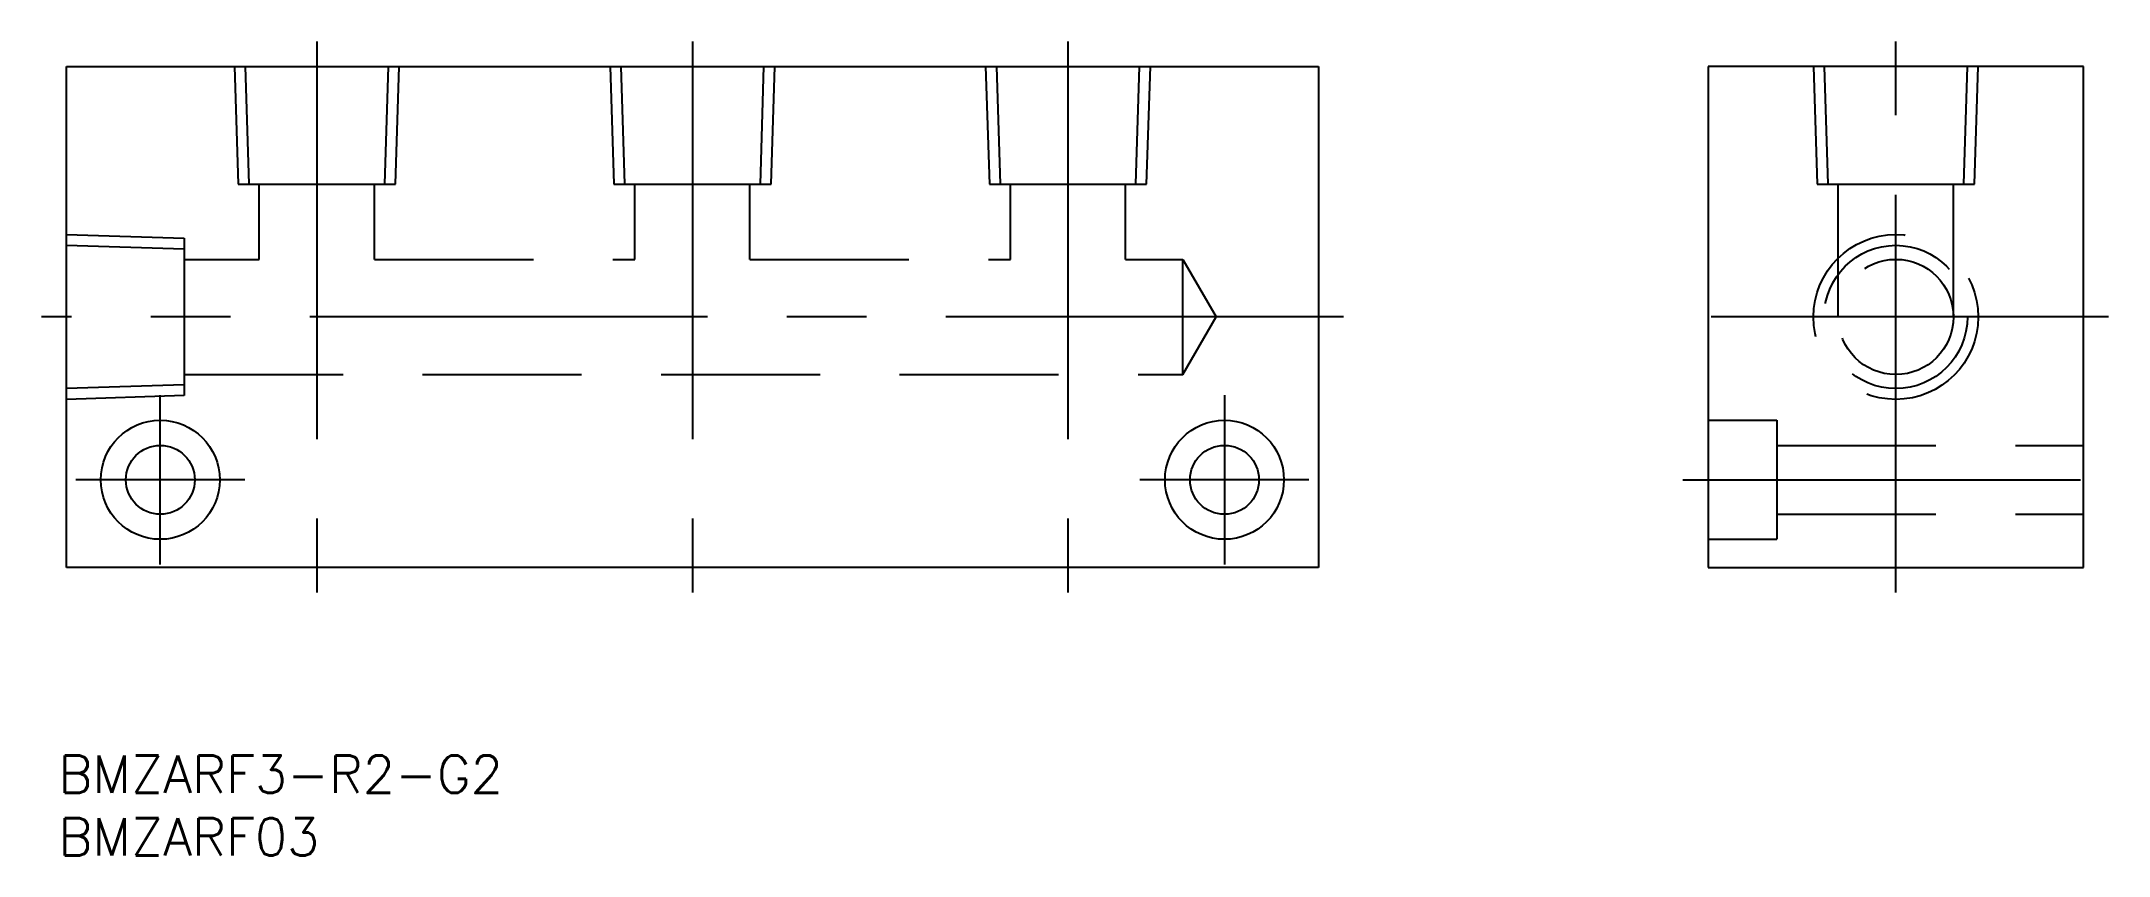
# Model space of a CAD drawing. Extents: x -2 to 163, y -23 to 42.
import ezdxf

# ---------------------------------------------------------------- set-up
doc = ezdxf.new("R2010")
doc.units = 0
doc.linetypes.add('CENTER', pattern=[50.8, 31.75, -6.35, 6.35, -6.35])
doc.linetypes.add('DASHED', pattern=[19.05, 12.7, -6.35])
doc.layers.get('0').update_dxf_attribs({"linetype": 'CONTINUOUS'})
doc.layers.add('CENTER', color=1, linetype='CENTER')
doc.styles.get("Standard").update_dxf_attribs({"font": 'txt.shx', "height": 3, "bigfont": 'bigfont.shx'})

# ---------------------------------------------------------------- blocks, each defined once
blk = doc.blocks.new('*U2')
at = {"color": 7, "linetype": 'CONTINUOUS'}
blk.add_text('BMZARF03', height=3, dxfattribs=at).set_placement((-0.625, -23))
blk = doc.blocks.new('*U3')
at = {"color": 7, "linetype": 'CONTINUOUS'}
blk.add_text('BMZARF3-R2-G2', height=3, dxfattribs=at).set_placement((-0.625, -18))

msp = doc.modelspace()

# ---------------------------------------------------------------- linework, layer by layer
at = {"color": 7, "linetype": 'CONTINUOUS'}
for p, q in [((0, 40), (100, 40)), ((0, 0), (0, 40)), ((100, 40), (100, 0)), ((161.12, 40), (131.12, 40)), ((131.12, 40), (131.12, 0)), ((161.12, 0), (161.12, 40)), ((100, 0), (0, 0)), ((131.12, 0), (161.12, 0))]:
    msp.add_line(p, q, dxfattribs=at)
at = {"color": 3, "linetype": 'DASHED'}
for p, q in [((13.42, 40), (13.72, 30.6)), ((14.28, 40), (14.57, 30.6)), ((25.43, 30.6), (25.72, 40)), ((26.28, 30.6), (26.58, 40)), ((43.42, 40), (43.72, 30.6)), ((44.28, 40), (44.57, 30.6)), ((55.43, 30.6), (55.72, 40)), ((56.28, 30.6), (56.58, 40)), ((73.42, 40), (73.72, 30.6)), ((74.28, 40), (74.57, 30.6)), ((85.43, 30.6), (85.72, 40)), ((86.28, 30.6), (86.58, 40)), ((139.54, 40), (139.84, 30.6)), ((140.4, 40), (140.69, 30.6)), ((151.55, 30.6), (151.84, 40)), ((152.41, 30.6), (152.7, 40)), ((13.72, 30.6), (26.28, 30.6)), ((15.4, 24.6), (15.4, 30.6)), ((24.6, 24.6), (24.6, 30.6)), ((43.72, 30.6), (56.28, 30.6)), ((45.4, 24.6), (45.4, 30.6)), ((54.6, 24.6), (54.6, 30.6)), ((73.72, 30.6), (86.28, 30.6)), ((75.4, 24.6), (75.4, 30.6)), ((84.6, 24.6), (84.6, 30.6)), ((139.84, 30.6), (152.41, 30.6)), ((141.52, 20), (141.52, 30.6)), ((150.72, 20), (150.72, 30.6)), ((0, 26.58), (9.4, 26.28)), ((0, 25.72), (9.4, 25.43)), ((9.4, 26.28), (9.4, 13.72)), ((9.4, 24.6), (15.4, 24.6)), ((24.6, 24.6), (45.4, 24.6)), ((54.6, 24.6), (75.4, 24.6)), ((84.6, 24.6), (89.18, 24.6)), ((89.18, 24.6), (91.83, 20)), ((89.18, 15.4), (89.18, 24.6)), ((89.18, 15.4), (91.83, 20)), ((9.4, 15.4), (89.18, 15.4)), ((9.4, 14.57), (0, 14.28)), ((9.4, 13.72), (0, 13.42)), ((131.12, 11.75), (136.62, 11.75)), ((136.62, 11.75), (136.62, 2.25)), ((136.62, 9.75), (161.12, 9.75)), ((136.62, 4.25), (161.12, 4.25)), ((131.12, 2.25), (136.62, 2.25))]:
    msp.add_line(p, q, dxfattribs=at)
for radius in [6.58, 5.72, 4.6]:
    msp.add_circle((146.12, 20), radius, dxfattribs=at)
at = {"color": 7, "linetype": 'CONTINUOUS'}
for centre, radius in [((7.5, 7), 4.75), ((92.5, 7), 4.75), ((7.5, 7), 2.75), ((92.5, 7), 2.75)]:
    msp.add_circle(centre, radius, dxfattribs=at)
at = {"layer": 'CENTER', "color": 1, "linetype": 'CENTER'}
for p, q in [((20, 42), (20, -2)), ((50, 42), (50, -2)), ((80, 42), (80, -2)), ((146.12, -2), (146.12, 42)), ((102, 20), (-2, 20)), ((163.12, 20), (129.12, 20)), ((7.5, 0.25), (7.5, 13.75)), ((92.5, 13.75), (92.5, 0.25)), ((14.25, 7), (0.75, 7)), ((99.25, 7), (85.75, 7)), ((129.12, 7), (163.12, 7))]:
    msp.add_line(p, q, dxfattribs=at)

# ---------------------------------------------------------------- block references
at = {"color": 7, "linetype": 'CONTINUOUS'}
for name in ['*U3', '*U2']:
    msp.add_blockref(name, (0, 0), dxfattribs=at)

doc.saveas('drawing.dxf')
